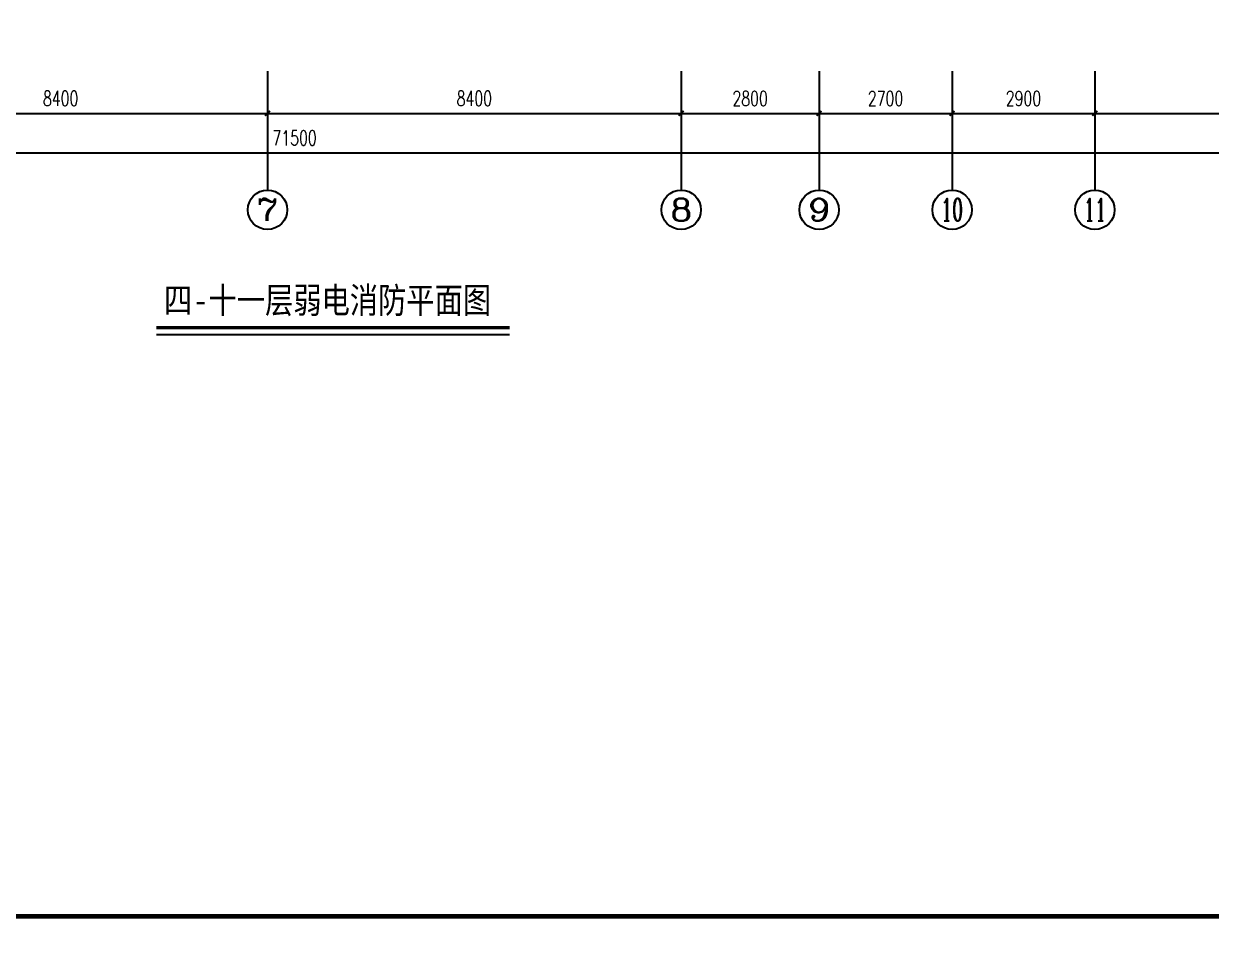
# Model space of a CAD drawing. Extents: x 2166032 to 5302137, y 581493 to 2416206.
# Drawn here: x 2599690 to 2623804, y 1033995 to 1052633 of the extents above; entities that cross this region are included whole.
import ezdxf
from ezdxf.enums import TextEntityAlignment as Align

# ---------------------------------------------------------------- set-up
doc = ezdxf.new("R2010")
doc.units = 0
doc.header["$LTSCALE"] = 1000
doc.header["$MEASUREMENT"] = 0
for name, color, linetype in [('AXIS', 3, 'Continuous'), ('AXIS_TEXT', 7, 'Continuous'), ('DIM_SYMB', 3, 'Continuous'), ('PUB_TEXT', 7, 'Continuous'), ('PUB_TITLE', 137, 'Continuous')]:
    doc.layers.add(name, color=color, linetype=linetype)
doc.styles.add('_TCH_AXIS', font='complex_.ttf')
doc.styles.add('COMPLEX', font='complex_.ttf')
doc.styles.add('DIM_FONT', font='simplex_.ttf', dxfattribs={"width": 0.7})
doc.styles.add('hz（黑）', font='simhei.ttf', dxfattribs={"width": 0.8})
doc.dimstyles.new('DIMN', dxfattribs={"dimtxt": 300, "dimasz": 100, "dimexe": 250, "dimexo": 300, "dimgap": 150, "dimtad": 1, "dimdec": 0, "dimzin": 0, "dimdsep": 46, "dimtxsty": 'DIM_FONT', "dimblk": 'ARCHTICK', "dimcen": 0.09, "dimclrt": 7, "dimazin": 2, "dimtfac": 1, "dimtdec": 0, "dimtix": 1, "dimtmove": 2, "dimatfit": 3, "dimldrblk": 'ARCHTICK', "dimfxl": 1, "dimtolj": 1, "dimtzin": 0, "dimarcsym": 0})

# ---------------------------------------------------------------- blocks, each defined once
blk = doc.blocks.new('_ArchTick')
at = {"color": 0, "linetype": 'ByBlock', "const_width": 0.4}
blk.add_lwpolyline([(-0.5, -0.5), (0.5, 0.5)], dxfattribs=at)
blk = doc.blocks.new('*D2912')
at = {"layer": 'AXIS', "color": 0, "lineweight": -2}
for p, q in [((2596240, 1051670), (2596240, 1050564)), ((2604640, 1051670), (2604640, 1050564)), ((2596240, 1050814), (2604640, 1050814))]:
    blk.add_line(p, q, dxfattribs=at)
at = {"layer": 'Defpoints', "color": 0}
for p in [(2596240, 1051970), (2604640, 1051970), (2604640, 1050814)]:
    blk.add_point(p, dxfattribs=at)
at = {"layer": 'AXIS', "color": 0, "lineweight": -2, "xscale": 100, "yscale": 100, "zscale": 100, "rotation": 180}
blk.add_blockref('_ArchTick', (2596240, 1050814), dxfattribs=at)
at = {"layer": 'AXIS', "color": 0, "lineweight": -2, "xscale": 100, "yscale": 100, "zscale": 100}
blk.add_blockref('_ArchTick', (2604640, 1050814), dxfattribs=at)
at = {"layer": 'AXIS', "color": 7, "insert": (2600440, 1051119), "char_height": 300, "attachment_point": 5, "style": 'DIM_FONT'}
blk.add_mtext('\\A1;8400', dxfattribs=at)
blk = doc.blocks.new('*D2913')
at = {"layer": 'AXIS', "color": 0, "lineweight": -2}
for p, q in [((2604640, 1051670), (2604640, 1050564)), ((2613040, 1051670), (2613040, 1050564)), ((2604640, 1050814), (2613040, 1050814))]:
    blk.add_line(p, q, dxfattribs=at)
at = {"layer": 'Defpoints', "color": 0}
for p in [(2604640, 1051970), (2613040, 1051970), (2613040, 1050814)]:
    blk.add_point(p, dxfattribs=at)
at = {"layer": 'AXIS', "color": 0, "lineweight": -2, "xscale": 100, "yscale": 100, "zscale": 100, "rotation": 180}
blk.add_blockref('_ArchTick', (2604640, 1050814), dxfattribs=at)
at = {"layer": 'AXIS', "color": 0, "lineweight": -2, "xscale": 100, "yscale": 100, "zscale": 100}
blk.add_blockref('_ArchTick', (2613040, 1050814), dxfattribs=at)
at = {"layer": 'AXIS', "color": 7, "insert": (2608840, 1051119), "char_height": 300, "attachment_point": 5, "style": 'DIM_FONT'}
blk.add_mtext('\\A1;8400', dxfattribs=at)
blk = doc.blocks.new('*D2914')
at = {"layer": 'AXIS', "color": 0, "lineweight": -2}
for p, q in [((2613040, 1051670), (2613040, 1050564)), ((2615840, 1051670), (2615840, 1050564)), ((2613040, 1050814), (2615840, 1050814))]:
    blk.add_line(p, q, dxfattribs=at)
at = {"layer": 'Defpoints', "color": 0}
for p in [(2613040, 1051970), (2615840, 1051970), (2615840, 1050814)]:
    blk.add_point(p, dxfattribs=at)
at = {"layer": 'AXIS', "color": 0, "lineweight": -2, "xscale": 100, "yscale": 100, "zscale": 100, "rotation": 180}
blk.add_blockref('_ArchTick', (2613040, 1050814), dxfattribs=at)
at = {"layer": 'AXIS', "color": 0, "lineweight": -2, "xscale": 100, "yscale": 100, "zscale": 100}
blk.add_blockref('_ArchTick', (2615840, 1050814), dxfattribs=at)
at = {"layer": 'AXIS', "color": 7, "insert": (2614440, 1051116), "char_height": 300, "attachment_point": 5, "style": 'DIM_FONT'}
blk.add_mtext('\\A1;2800', dxfattribs=at)
blk = doc.blocks.new('*D2915')
at = {"layer": 'AXIS', "color": 0, "lineweight": -2}
for p, q in [((2615840, 1051670), (2615840, 1050564)), ((2618540, 1051670), (2618540, 1050564)), ((2615840, 1050814), (2618540, 1050814))]:
    blk.add_line(p, q, dxfattribs=at)
at = {"layer": 'Defpoints', "color": 0}
for p in [(2615840, 1051970), (2618540, 1051970), (2618540, 1050814)]:
    blk.add_point(p, dxfattribs=at)
at = {"layer": 'AXIS', "color": 0, "lineweight": -2, "xscale": 100, "yscale": 100, "zscale": 100, "rotation": 180}
blk.add_blockref('_ArchTick', (2615840, 1050814), dxfattribs=at)
at = {"layer": 'AXIS', "color": 0, "lineweight": -2, "xscale": 100, "yscale": 100, "zscale": 100}
blk.add_blockref('_ArchTick', (2618540, 1050814), dxfattribs=at)
at = {"layer": 'AXIS', "color": 7, "insert": (2617190, 1051116), "char_height": 300, "attachment_point": 5, "style": 'DIM_FONT'}
blk.add_mtext('\\A1;2700', dxfattribs=at)
blk = doc.blocks.new('*D2916')
at = {"layer": 'AXIS', "color": 0, "lineweight": -2}
for p, q in [((2618540, 1051670), (2618540, 1050564)), ((2621440, 1051670), (2621440, 1050564)), ((2618540, 1050814), (2621440, 1050814))]:
    blk.add_line(p, q, dxfattribs=at)
at = {"layer": 'Defpoints', "color": 0}
for p in [(2618540, 1051970), (2621440, 1051970), (2621440, 1050814)]:
    blk.add_point(p, dxfattribs=at)
at = {"layer": 'AXIS', "color": 0, "lineweight": -2, "xscale": 100, "yscale": 100, "zscale": 100, "rotation": 180}
blk.add_blockref('_ArchTick', (2618540, 1050814), dxfattribs=at)
at = {"layer": 'AXIS', "color": 0, "lineweight": -2, "xscale": 100, "yscale": 100, "zscale": 100}
blk.add_blockref('_ArchTick', (2621440, 1050814), dxfattribs=at)
at = {"layer": 'AXIS', "color": 7, "insert": (2619990, 1051116), "char_height": 300, "attachment_point": 5, "style": 'DIM_FONT'}
blk.add_mtext('\\A1;2900', dxfattribs=at)
blk = doc.blocks.new('*D2917')
at = {"layer": 'AXIS', "color": 0, "lineweight": -2}
for p, q in [((2621440, 1051670), (2621440, 1050564)), ((2629840, 1051670), (2629840, 1050564)), ((2621440, 1050814), (2629840, 1050814))]:
    blk.add_line(p, q, dxfattribs=at)
at = {"layer": 'Defpoints', "color": 0}
for p in [(2621440, 1051970), (2629840, 1051970), (2629840, 1050814)]:
    blk.add_point(p, dxfattribs=at)
at = {"layer": 'AXIS', "color": 0, "lineweight": -2, "xscale": 100, "yscale": 100, "zscale": 100, "rotation": 180}
blk.add_blockref('_ArchTick', (2621440, 1050814), dxfattribs=at)
at = {"layer": 'AXIS', "color": 0, "lineweight": -2, "xscale": 100, "yscale": 100, "zscale": 100}
blk.add_blockref('_ArchTick', (2629840, 1050814), dxfattribs=at)
at = {"layer": 'AXIS', "color": 7, "insert": (2625640, 1051119), "char_height": 300, "attachment_point": 5, "style": 'DIM_FONT'}
blk.add_mtext('\\A1;8400', dxfattribs=at)
blk = doc.blocks.new('*D2923')
at = {"layer": 'AXIS', "color": 0, "lineweight": -2}
for p, q in [((2569440, 1051370), (2569440, 1049764)), ((2640940, 1051370), (2640940, 1049764)), ((2569440, 1050014), (2640940, 1050014))]:
    blk.add_line(p, q, dxfattribs=at)
at = {"layer": 'Defpoints', "color": 0}
for p in [(2569440, 1051670), (2640940, 1051670), (2640940, 1050014)]:
    blk.add_point(p, dxfattribs=at)
at = {"layer": 'AXIS', "color": 0, "lineweight": -2, "xscale": 100, "yscale": 100, "zscale": 100, "rotation": 180}
blk.add_blockref('_ArchTick', (2569440, 1050014), dxfattribs=at)
at = {"layer": 'AXIS', "color": 0, "lineweight": -2, "xscale": 100, "yscale": 100, "zscale": 100}
blk.add_blockref('_ArchTick', (2640940, 1050014), dxfattribs=at)
at = {"layer": 'AXIS', "color": 7, "insert": (2605190, 1050316), "char_height": 300, "attachment_point": 5, "style": 'DIM_FONT'}
blk.add_mtext('\\A1;71500', dxfattribs=at)
blk = doc.blocks.new('_AXISO')
blk.add_circle((0, 0), 0.5)
at = {"layer": 'AXIS_TEXT', "style": 'COMPLEX', "width": 1.171875}
blk.add_attdef('A', text='', height=0.56, dxfattribs=at).set_placement((-0.25, -0.28), (0.25, -0.28), align=Align.FIT)

msp = doc.modelspace()

# ---------------------------------------------------------------- linework, layer by layer
msp.add_circle((2604640.5, 1020101.3), 438608.5)
at = {"layer": 'AXIS'}
for p, q in [((2604640.5, 1051670.2), (2604640.5, 1049258.9)), ((2613040.5, 1051670.2), (2613040.5, 1049258.9)), ((2615840.5, 1051670.2), (2615840.5, 1049258.9)), ((2618540.5, 1051670.2), (2618540.5, 1049258.9)), ((2621440.5, 1051670.2), (2621440.5, 1049258.9))]:
    msp.add_line(p, q, dxfattribs=at)
at = {"layer": 'DIM_SYMB', "const_width": 70}
msp.add_lwpolyline([(2602384, 1046467.4), (2609555, 1046467.4)], dxfattribs=at)
at = {"layer": 'DIM_SYMB'}
msp.add_lwpolyline([(2602384, 1046327.4), (2609555, 1046327.4)], dxfattribs=at)
at = {"layer": 'PUB_TITLE', "const_width": 100}
msp.add_lwpolyline([(2555570.3, 1034519.6), (2657170.3, 1034519.6), (2657170.3, 1091919.6), (2555570.3, 1091919.6)], close=True, dxfattribs=at)

# ---------------------------------------------------------------- block references
at = {"layer": 'AXIS'}
ref = msp.add_blockref('_AXISO', (2604640.5, 1048858.9), dxfattribs=dict(at, xscale=800, yscale=800, zscale=800))
ref.add_attrib('A', '7', dxfattribs={"layer": 'AXIS_TEXT', "height": 452.5, "style": '_TCH_AXIS', "width": 1.049113}).set_placement((2604414.2, 1048632.6), (2604866.8, 1048632.6), align=Align.FIT)
ref = msp.add_blockref('_AXISO', (2613040.5, 1048858.9), dxfattribs=dict(at, xscale=800, yscale=800, zscale=800))
ref.add_attrib('A', '8', dxfattribs={"layer": 'AXIS_TEXT', "height": 452.5, "style": '_TCH_AXIS', "width": 1.049113}).set_placement((2612814.2, 1048632.6), (2613266.8, 1048632.6), align=Align.FIT)
ref = msp.add_blockref('_AXISO', (2615840.5, 1048858.9), dxfattribs=dict(at, xscale=800, yscale=800, zscale=800))
ref.add_attrib('A', '9', dxfattribs={"layer": 'AXIS_TEXT', "height": 452.5, "style": '_TCH_AXIS', "width": 1.049113}).set_placement((2615614.2, 1048632.6), (2616066.8, 1048632.6), align=Align.FIT)
ref = msp.add_blockref('_AXISO', (2618540.5, 1048858.9), dxfattribs=dict(at, xscale=800, yscale=800, zscale=800))
ref.add_attrib('A', '10', dxfattribs={"layer": 'AXIS_TEXT', "height": 452.55, "style": '_TCH_AXIS', "width": 0.597514}).set_placement((2618314.2, 1048632.6), (2618766.8, 1048632.6), align=Align.FIT)
ref = msp.add_blockref('_AXISO', (2621440.5, 1048858.9), dxfattribs=dict(at, xscale=800, yscale=800, zscale=800))
ref.add_attrib('A', '11', dxfattribs={"layer": 'AXIS_TEXT', "height": 452.55, "style": '_TCH_AXIS', "width": 0.694043}).set_placement((2621214.2, 1048632.6), (2621666.8, 1048632.6), align=Align.FIT)

# ---------------------------------------------------------------- texts
at = {"layer": 'PUB_TEXT', "style": 'hz（黑）', "width": 0.8}
for s, height, p in [('四', 525.7, (2602536, 1046760.6, 0)), ('十一层弱电消防平面图', 525.74, (2603443.4, 1046760.6, 0)), ('-', 525.7, (2603140.9, 1046760.6, 0))]:
    msp.add_text(s, height=height, dxfattribs=at).set_placement(p)

# ---------------------------------------------------------------- dimensions: what is measured, and where the dimension line sits
at = {"layer": 'AXIS'}
for p1, p2, distance, picture, middle in [((2596240.5, 1051970.2), (2604640.5, 1051970.2), -1156, '*D2912', (2600440.5, 1051119.1)), ((2604640.5, 1051970.2), (2613040.5, 1051970.2), -1156, '*D2913', (2608840.5, 1051119.1)), ((2613040.5, 1051970.2), (2615840.5, 1051970.2), -1156, '*D2914', (2614440.5, 1051115.6)), ((2615840.5, 1051970.2), (2618540.5, 1051970.2), -1156, '*D2915', (2617190.5, 1051115.6)), ((2618540.5, 1051970.2), (2621440.5, 1051970.2), -1156, '*D2916', (2619990.5, 1051115.6)), ((2621440.5, 1051970.2), (2629840.5, 1051970.2), -1156, '*D2917', (2625640.5, 1051119.1)), ((2569440.5, 1051670.2), (2640940.5, 1051670.2), -1656, '*D2923', (2605190.5, 1050315.6))]:
    dim = msp.add_aligned_dim(p1=p1, p2=p2, distance=distance, dimstyle='DIMN', dxfattribs=at)
    dim.commit()
    dim.dimension.update_dxf_attribs({"geometry": picture, "text_midpoint": middle})

doc.saveas('drawing.dxf')
